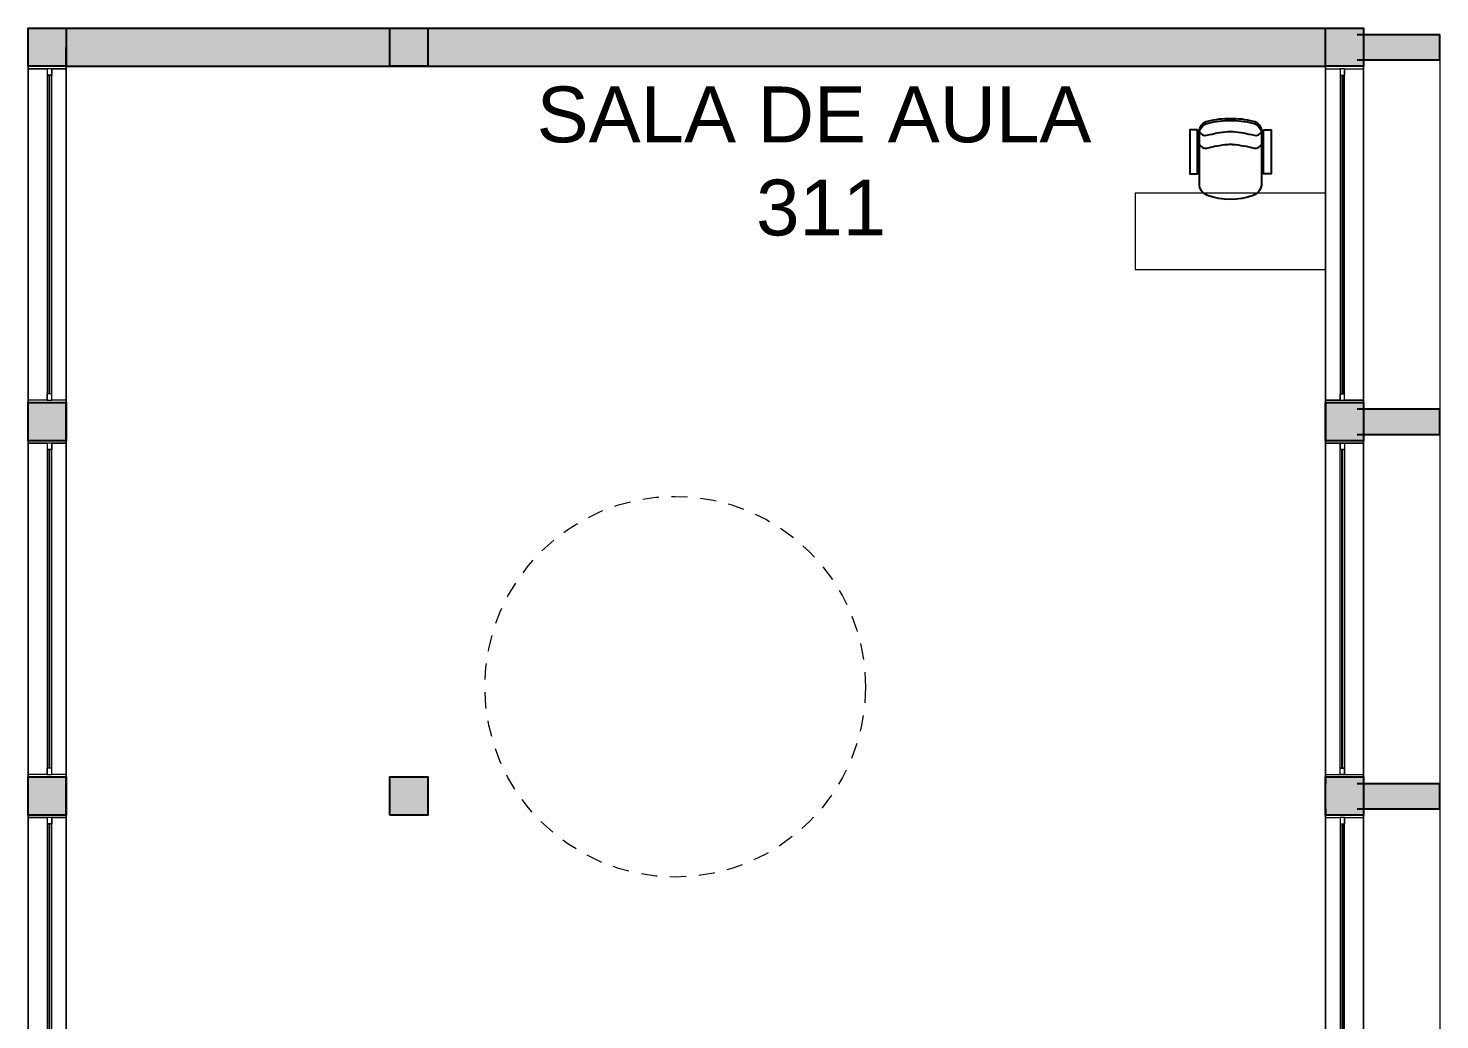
# Model space of a CAD drawing. Header units: metres. Extents: x 512 to 829, y -209 to 245.
# Drawn here: x 746.56 to 757.68, y -23.58 to -15.76 of the extents above; entities that cross this region are included whole.
import ezdxf

# ---------------------------------------------------------------- set-up
doc = ezdxf.new("R2010")
doc.units = ezdxf.units.M
doc.header["$LTSCALE"] = 0.508
doc.set_wipeout_variables(frame=1)
doc.header["$PDSIZE"] = -2
doc.linetypes.add('HIDDEN', pattern=[0.375, 0.25, -0.125])
for name, color, linetype, lineweight in [('AMB-NOVOS', 10, 'Continuous', 15), ('COVID-DISTANCIAMENTO', 253, 'HIDDEN', 5), ('None', 7, 'Continuous', 5), ('NãoImprimir', 7, 'Continuous', 5), ('Peitoris', 2, 'Continuous', 5), ('Telhado-Princ', 7, 'Continuous', 5)]:
    doc.layers.add(name, color=color, linetype=linetype, lineweight=lineweight)
doc.layers.add('ARQ-MOB', color=250, linetype='Continuous')
doc.layers.add('ARQ-MOB-CAD', color=250, linetype='Continuous')

# ---------------------------------------------------------------- blocks, each defined once
blk = doc.blocks.new('Grupo-2993')
at = {"color": 7, "linetype": 'Continuous', "lineweight": 5}
for points in [[(-1.325, 0.15), (-1.30595, 0.15), (-1.30595, -0.15), (-1.325, -0.15)], [(1.30595, 0.15), (1.325, 0.15), (1.325, -0.15), (1.30595, -0.15)]]:
    blk.add_wipeout(points, dxfattribs=at).dxf.layer = 'None'
at = {"layer": 'None', "color": 7, "linetype": 'Continuous', "lineweight": 5}
for points in [[(-1.325, 0.15), (-1.30595, 0.15), (-1.30595, -0.15), (-1.325, -0.15)], [(1.30595, 0.15), (1.325, 0.15), (1.325, -0.15), (1.30595, -0.15)]]:
    blk.add_lwpolyline(points, close=True, dxfattribs=at)
blk = doc.blocks.new('Grupo-2994')
at = {"layer": 'None', "color": 7}
blk.add_blockref('Grupo-2993', (0, 0), dxfattribs=at)
at = {"layer": 'None', "color": 7, "linetype": 'Continuous', "lineweight": 5}
for p, q in [((-1.325, 0.15), (-1.30595, 0.15)), ((-1.30595, 0.15), (-1.30595, -0.15)), ((1.325, 0.15), (1.30595, 0.15)), ((1.30595, 0.15), (1.30595, -0.15)), ((-1.325, -0.15), (-1.30595, -0.15)), ((1.325, -0.15), (1.30595, -0.15))]:
    blk.add_line(p, q, dxfattribs=at)
blk = doc.blocks.new('Grupo-2995')
at = {"layer": 'None', "color": 7, "linetype": 'Continuous', "lineweight": 5}
for p, q in [((-1.30595, 0.034925), (-1.30595, 0)), ((1.30595, 0.034925), (1.30595, 0))]:
    blk.add_line(p, q, dxfattribs=at)
blk = doc.blocks.new('Grupo-2996')
at = {"color": 7, "linetype": 'Continuous', "lineweight": 5}
for points in [[(-1.30595, 0.034925), (-1.25515, 0.034925), (-1.25515, 0), (-1.30595, 0)], [(1.25515, 0.034925), (1.30595, 0.034925), (1.30595, 0), (1.25515, 0)]]:
    blk.add_wipeout(points, dxfattribs=at).dxf.layer = 'None'
at = {"layer": 'None', "color": 7, "linetype": 'Continuous', "lineweight": 5}
for points in [[(-1.30595, 0.034925), (-1.25515, 0.034925), (-1.25515, 0), (-1.30595, 0)], [(1.25515, 0.034925), (1.30595, 0.034925), (1.30595, 0), (1.25515, 0)]]:
    blk.add_lwpolyline(points, close=True, dxfattribs=at)
blk = doc.blocks.new('Grupo-2997')
at = {"layer": 'None', "color": 7}
blk.add_blockref('Grupo-2995', (0, 0), dxfattribs=at)
at = {"color": 7, "linetype": 'Continuous', "lineweight": 5}
blk.add_wipeout([(-1.25515, 0.034925), (1.25515, 0.034925), (1.25515, 0), (-1.25515, 0)], dxfattribs=at).dxf.layer = 'None'
at = {"layer": 'None', "color": 7, "linetype": 'Continuous', "lineweight": 5}
blk.add_lwpolyline([(-1.25515, 0.034925), (1.25515, 0.034925), (1.25515, 0), (-1.25515, 0)], close=True, dxfattribs=at)
at = {"layer": 'None', "color": 7}
blk.add_blockref('Grupo-2996', (0, 0), dxfattribs=at)
at = {"layer": 'None', "color": 7, "linetype": 'Continuous', "lineweight": 5}
for p, q in [((-1.30595, 0.034925), (-1.25515, 0.034925)), ((-1.30595, 0), (-1.25515, 0)), ((-1.25515, 0.034925), (-1.25515, 0)), ((1.30595, 0.034925), (1.25515, 0.034925)), ((1.25515, 0.034925), (1.25515, 0)), ((1.30595, 0), (1.25515, 0))]:
    blk.add_line(p, q, dxfattribs=at)
blk = doc.blocks.new('Grupo-2998')
at = {"color": 7, "linetype": 'Continuous', "lineweight": 9}
blk.add_wipeout([(-1.255, 0.018), (1.255, 0.018), (1.255, 0.017), (-1.255, 0.017)], dxfattribs=at).dxf.layer = 'None'
blk = doc.blocks.new('Grupo-2999')
at = {"layer": 'None', "color": 7}
blk.add_blockref('Grupo-2998', (0, 0), dxfattribs=at)
at = {"layer": 'None', "color": 7, "linetype": 'Continuous', "lineweight": 25}
for p, q in [((-1.255, 0.018), (1.255, 0.018)), ((-1.255, 0.017), (1.255, 0.017))]:
    blk.add_line(p, q, dxfattribs=at)
blk = doc.blocks.new('Grupo-3000')
at = {"layer": 'None', "color": 7, "linetype": 'Continuous', "lineweight": 20}
for p, q in [((1.325, 0.15), (-1.325, 0.15)), ((1.325, -0.15), (-1.325, -0.15))]:
    blk.add_line(p, q, dxfattribs=at)
blk = doc.blocks.new('Window (2D)-260')
at = {"color": 7, "linetype": 'Continuous', "lineweight": 5}
blk.add_wipeout([(-1.325, 0.15), (1.325, 0.15), (1.325, -0.15), (-1.325, -0.15)], dxfattribs=at).dxf.layer = 'None'
at = {"layer": 'None', "color": 7}
blk.add_blockref('Grupo-2994', (0, 0), dxfattribs=at)
at = {"layer": 'None', "color": 7, "linetype": 'Continuous', "lineweight": 5}
for p, q in [((-1.325, 0.15), (1.325, 0.15)), ((-1.325, -0.15), (1.325, -0.15))]:
    blk.add_line(p, q, dxfattribs=at)
at = {"layer": 'NãoImprimir', "linetype": 'Continuous'}
for p in [(-1.325, 0), (1.325, 0)]:
    blk.add_point(p, dxfattribs=at)
at = {"layer": 'Peitoris'}
blk.add_blockref('Grupo-2997', (0, 0), dxfattribs=at)
blk.add_blockref('Grupo-2999', (0, 0), dxfattribs=at)
at = {"layer": 'Telhado-Princ'}
blk.add_blockref('Grupo-3000', (0, 0), dxfattribs=at)
blk = doc.blocks.new('Grupo-3001')
at = {"color": 7, "linetype": 'Continuous', "lineweight": 5}
for points in [[(-1.325, 0.15), (-1.30595, 0.15), (-1.30595, -0.15), (-1.325, -0.15)], [(1.30595, 0.15), (1.325, 0.15), (1.325, -0.15), (1.30595, -0.15)]]:
    blk.add_wipeout(points, dxfattribs=at).dxf.layer = 'None'
at = {"layer": 'None', "color": 7, "linetype": 'Continuous', "lineweight": 5}
for points in [[(-1.325, 0.15), (-1.30595, 0.15), (-1.30595, -0.15), (-1.325, -0.15)], [(1.30595, 0.15), (1.325, 0.15), (1.325, -0.15), (1.30595, -0.15)]]:
    blk.add_lwpolyline(points, close=True, dxfattribs=at)
blk = doc.blocks.new('Grupo-3002')
at = {"layer": 'None', "color": 7}
blk.add_blockref('Grupo-3001', (0, 0), dxfattribs=at)
at = {"layer": 'None', "color": 7, "linetype": 'Continuous', "lineweight": 5}
for p, q in [((-1.325, 0.15), (-1.30595, 0.15)), ((-1.30595, 0.15), (-1.30595, -0.15)), ((1.325, 0.15), (1.30595, 0.15)), ((1.30595, 0.15), (1.30595, -0.15)), ((-1.325, -0.15), (-1.30595, -0.15)), ((1.325, -0.15), (1.30595, -0.15))]:
    blk.add_line(p, q, dxfattribs=at)
blk = doc.blocks.new('Grupo-3003')
at = {"layer": 'None', "color": 7, "linetype": 'Continuous', "lineweight": 5}
for p, q in [((-1.30595, 0.034925), (-1.30595, 0)), ((1.30595, 0.034925), (1.30595, 0))]:
    blk.add_line(p, q, dxfattribs=at)
blk = doc.blocks.new('Grupo-3004')
at = {"color": 7, "linetype": 'Continuous', "lineweight": 5}
for points in [[(-1.30595, 0.034925), (-1.25515, 0.034925), (-1.25515, 0), (-1.30595, 0)], [(1.25515, 0.034925), (1.30595, 0.034925), (1.30595, 0), (1.25515, 0)]]:
    blk.add_wipeout(points, dxfattribs=at).dxf.layer = 'None'
at = {"layer": 'None', "color": 7, "linetype": 'Continuous', "lineweight": 5}
for points in [[(-1.30595, 0.034925), (-1.25515, 0.034925), (-1.25515, 0), (-1.30595, 0)], [(1.25515, 0.034925), (1.30595, 0.034925), (1.30595, 0), (1.25515, 0)]]:
    blk.add_lwpolyline(points, close=True, dxfattribs=at)
blk = doc.blocks.new('Grupo-3005')
at = {"layer": 'None', "color": 7}
blk.add_blockref('Grupo-3003', (0, 0), dxfattribs=at)
at = {"color": 7, "linetype": 'Continuous', "lineweight": 5}
blk.add_wipeout([(-1.25515, 0.034925), (1.25515, 0.034925), (1.25515, 0), (-1.25515, 0)], dxfattribs=at).dxf.layer = 'None'
at = {"layer": 'None', "color": 7, "linetype": 'Continuous', "lineweight": 5}
blk.add_lwpolyline([(-1.25515, 0.034925), (1.25515, 0.034925), (1.25515, 0), (-1.25515, 0)], close=True, dxfattribs=at)
at = {"layer": 'None', "color": 7}
blk.add_blockref('Grupo-3004', (0, 0), dxfattribs=at)
at = {"layer": 'None', "color": 7, "linetype": 'Continuous', "lineweight": 5}
for p, q in [((-1.30595, 0.034925), (-1.25515, 0.034925)), ((-1.30595, 0), (-1.25515, 0)), ((-1.25515, 0.034925), (-1.25515, 0)), ((1.30595, 0.034925), (1.25515, 0.034925)), ((1.25515, 0.034925), (1.25515, 0)), ((1.30595, 0), (1.25515, 0))]:
    blk.add_line(p, q, dxfattribs=at)
blk = doc.blocks.new('Grupo-3006')
at = {"color": 7, "linetype": 'Continuous', "lineweight": 9}
blk.add_wipeout([(-1.255, 0.018), (1.255, 0.018), (1.255, 0.017), (-1.255, 0.017)], dxfattribs=at).dxf.layer = 'None'
blk = doc.blocks.new('Grupo-3007')
at = {"layer": 'None', "color": 7}
blk.add_blockref('Grupo-3006', (0, 0), dxfattribs=at)
at = {"layer": 'None', "color": 7, "linetype": 'Continuous', "lineweight": 25}
for p, q in [((-1.255, 0.018), (1.255, 0.018)), ((-1.255, 0.017), (1.255, 0.017))]:
    blk.add_line(p, q, dxfattribs=at)
blk = doc.blocks.new('Grupo-3008')
at = {"layer": 'None', "color": 7, "linetype": 'Continuous', "lineweight": 20}
for p, q in [((1.325, 0.15), (-1.325, 0.15)), ((1.325, -0.15), (-1.325, -0.15))]:
    blk.add_line(p, q, dxfattribs=at)
blk = doc.blocks.new('Window (2D)-261')
at = {"color": 7, "linetype": 'Continuous', "lineweight": 5}
blk.add_wipeout([(-1.325, 0.15), (1.325, 0.15), (1.325, -0.15), (-1.325, -0.15)], dxfattribs=at).dxf.layer = 'None'
at = {"layer": 'None', "color": 7}
blk.add_blockref('Grupo-3002', (0, 0), dxfattribs=at)
at = {"layer": 'None', "color": 7, "linetype": 'Continuous', "lineweight": 5}
for p, q in [((-1.325, 0.15), (1.325, 0.15)), ((-1.325, -0.15), (1.325, -0.15))]:
    blk.add_line(p, q, dxfattribs=at)
at = {"layer": 'NãoImprimir', "linetype": 'Continuous'}
for p in [(-1.325, 0), (1.325, 0)]:
    blk.add_point(p, dxfattribs=at)
at = {"layer": 'Peitoris'}
blk.add_blockref('Grupo-3005', (0, 0), dxfattribs=at)
blk.add_blockref('Grupo-3007', (0, 0), dxfattribs=at)
at = {"layer": 'Telhado-Princ'}
blk.add_blockref('Grupo-3008', (0, 0), dxfattribs=at)
blk = doc.blocks.new('Grupo-3017')
at = {"color": 7, "linetype": 'Continuous', "lineweight": 5}
for points in [[(-1.325, 0.15), (-1.30595, 0.15), (-1.30595, -0.15), (-1.325, -0.15)], [(1.30595, 0.15), (1.325, 0.15), (1.325, -0.15), (1.30595, -0.15)]]:
    blk.add_wipeout(points, dxfattribs=at).dxf.layer = 'None'
at = {"layer": 'None', "color": 7, "linetype": 'Continuous', "lineweight": 5}
for points in [[(-1.325, 0.15), (-1.30595, 0.15), (-1.30595, -0.15), (-1.325, -0.15)], [(1.30595, 0.15), (1.325, 0.15), (1.325, -0.15), (1.30595, -0.15)]]:
    blk.add_lwpolyline(points, close=True, dxfattribs=at)
blk = doc.blocks.new('Grupo-3018')
at = {"layer": 'None', "color": 7}
blk.add_blockref('Grupo-3017', (0, 0), dxfattribs=at)
at = {"layer": 'None', "color": 7, "linetype": 'Continuous', "lineweight": 5}
for p, q in [((-1.325, 0.15), (-1.30595, 0.15)), ((-1.30595, 0.15), (-1.30595, -0.15)), ((1.325, 0.15), (1.30595, 0.15)), ((1.30595, 0.15), (1.30595, -0.15)), ((-1.325, -0.15), (-1.30595, -0.15)), ((1.325, -0.15), (1.30595, -0.15))]:
    blk.add_line(p, q, dxfattribs=at)
blk = doc.blocks.new('Grupo-3019')
at = {"layer": 'None', "color": 7, "linetype": 'Continuous', "lineweight": 5}
for p, q in [((-1.30595, 0.034925), (-1.30595, 0)), ((1.30595, 0.034925), (1.30595, 0))]:
    blk.add_line(p, q, dxfattribs=at)
blk = doc.blocks.new('Grupo-3020')
at = {"color": 7, "linetype": 'Continuous', "lineweight": 5}
for points in [[(-1.30595, 0.034925), (-1.25515, 0.034925), (-1.25515, 0), (-1.30595, 0)], [(1.25515, 0.034925), (1.30595, 0.034925), (1.30595, 0), (1.25515, 0)]]:
    blk.add_wipeout(points, dxfattribs=at).dxf.layer = 'None'
at = {"layer": 'None', "color": 7, "linetype": 'Continuous', "lineweight": 5}
for points in [[(-1.30595, 0.034925), (-1.25515, 0.034925), (-1.25515, 0), (-1.30595, 0)], [(1.25515, 0.034925), (1.30595, 0.034925), (1.30595, 0), (1.25515, 0)]]:
    blk.add_lwpolyline(points, close=True, dxfattribs=at)
blk = doc.blocks.new('Grupo-3021')
at = {"layer": 'None', "color": 7}
blk.add_blockref('Grupo-3019', (0, 0), dxfattribs=at)
at = {"color": 7, "linetype": 'Continuous', "lineweight": 5}
blk.add_wipeout([(-1.25515, 0.034925), (1.25515, 0.034925), (1.25515, 0), (-1.25515, 0)], dxfattribs=at).dxf.layer = 'None'
at = {"layer": 'None', "color": 7, "linetype": 'Continuous', "lineweight": 5}
blk.add_lwpolyline([(-1.25515, 0.034925), (1.25515, 0.034925), (1.25515, 0), (-1.25515, 0)], close=True, dxfattribs=at)
at = {"layer": 'None', "color": 7}
blk.add_blockref('Grupo-3020', (0, 0), dxfattribs=at)
at = {"layer": 'None', "color": 7, "linetype": 'Continuous', "lineweight": 5}
for p, q in [((-1.30595, 0.034925), (-1.25515, 0.034925)), ((-1.30595, 0), (-1.25515, 0)), ((-1.25515, 0.034925), (-1.25515, 0)), ((1.30595, 0.034925), (1.25515, 0.034925)), ((1.25515, 0.034925), (1.25515, 0)), ((1.30595, 0), (1.25515, 0))]:
    blk.add_line(p, q, dxfattribs=at)
blk = doc.blocks.new('Grupo-3022')
at = {"color": 7, "linetype": 'Continuous', "lineweight": 9}
blk.add_wipeout([(-1.255, 0.018), (1.255, 0.018), (1.255, 0.017), (-1.255, 0.017)], dxfattribs=at).dxf.layer = 'None'
blk = doc.blocks.new('Grupo-3023')
at = {"layer": 'None', "color": 7}
blk.add_blockref('Grupo-3022', (0, 0), dxfattribs=at)
at = {"layer": 'None', "color": 7, "linetype": 'Continuous', "lineweight": 25}
for p, q in [((-1.255, 0.018), (1.255, 0.018)), ((-1.255, 0.017), (1.255, 0.017))]:
    blk.add_line(p, q, dxfattribs=at)
blk = doc.blocks.new('Grupo-3024')
at = {"layer": 'None', "color": 7, "linetype": 'Continuous', "lineweight": 20}
for p, q in [((1.325, 0.15), (-1.325, 0.15)), ((1.325, -0.15), (-1.325, -0.15))]:
    blk.add_line(p, q, dxfattribs=at)
blk = doc.blocks.new('Window (2D)-263')
at = {"color": 7, "linetype": 'Continuous', "lineweight": 5}
blk.add_wipeout([(-1.325, 0.15), (1.325, 0.15), (1.325, -0.15), (-1.325, -0.15)], dxfattribs=at).dxf.layer = 'None'
at = {"layer": 'None', "color": 7}
blk.add_blockref('Grupo-3018', (0, 0), dxfattribs=at)
at = {"layer": 'None', "color": 7, "linetype": 'Continuous', "lineweight": 5}
for p, q in [((-1.325, 0.15), (1.325, 0.15)), ((-1.325, -0.15), (1.325, -0.15))]:
    blk.add_line(p, q, dxfattribs=at)
at = {"layer": 'NãoImprimir', "linetype": 'Continuous'}
for p in [(-1.325, 0), (1.325, 0)]:
    blk.add_point(p, dxfattribs=at)
at = {"layer": 'Peitoris'}
blk.add_blockref('Grupo-3021', (0, 0), dxfattribs=at)
blk.add_blockref('Grupo-3023', (0, 0), dxfattribs=at)
at = {"layer": 'Telhado-Princ'}
blk.add_blockref('Grupo-3024', (0, 0), dxfattribs=at)
blk = doc.blocks.new('Grupo-3033')
at = {"color": 7, "linetype": 'Continuous', "lineweight": 5}
for points in [[(-1.325, 0.15), (-1.30595, 0.15), (-1.30595, -0.15), (-1.325, -0.15)], [(1.30595, 0.15), (1.325, 0.15), (1.325, -0.15), (1.30595, -0.15)]]:
    blk.add_wipeout(points, dxfattribs=at).dxf.layer = 'None'
at = {"layer": 'None', "color": 7, "linetype": 'Continuous', "lineweight": 5}
for points in [[(-1.325, 0.15), (-1.30595, 0.15), (-1.30595, -0.15), (-1.325, -0.15)], [(1.30595, 0.15), (1.325, 0.15), (1.325, -0.15), (1.30595, -0.15)]]:
    blk.add_lwpolyline(points, close=True, dxfattribs=at)
blk = doc.blocks.new('Grupo-3034')
at = {"layer": 'None', "color": 7}
blk.add_blockref('Grupo-3033', (0, 0), dxfattribs=at)
at = {"layer": 'None', "color": 7, "linetype": 'Continuous', "lineweight": 5}
for p, q in [((-1.325, 0.15), (-1.30595, 0.15)), ((-1.30595, 0.15), (-1.30595, -0.15)), ((1.325, 0.15), (1.30595, 0.15)), ((1.30595, 0.15), (1.30595, -0.15)), ((-1.325, -0.15), (-1.30595, -0.15)), ((1.325, -0.15), (1.30595, -0.15))]:
    blk.add_line(p, q, dxfattribs=at)
blk = doc.blocks.new('Grupo-3035')
at = {"layer": 'None', "color": 7, "linetype": 'Continuous', "lineweight": 5}
for p, q in [((-1.30595, 0.034925), (-1.30595, 0)), ((1.30595, 0.034925), (1.30595, 0))]:
    blk.add_line(p, q, dxfattribs=at)
blk = doc.blocks.new('Grupo-3036')
at = {"color": 7, "linetype": 'Continuous', "lineweight": 5}
for points in [[(-1.30595, 0.034925), (-1.25515, 0.034925), (-1.25515, 0), (-1.30595, 0)], [(1.25515, 0.034925), (1.30595, 0.034925), (1.30595, 0), (1.25515, 0)]]:
    blk.add_wipeout(points, dxfattribs=at).dxf.layer = 'None'
at = {"layer": 'None', "color": 7, "linetype": 'Continuous', "lineweight": 5}
for points in [[(-1.30595, 0.034925), (-1.25515, 0.034925), (-1.25515, 0), (-1.30595, 0)], [(1.25515, 0.034925), (1.30595, 0.034925), (1.30595, 0), (1.25515, 0)]]:
    blk.add_lwpolyline(points, close=True, dxfattribs=at)
blk = doc.blocks.new('Grupo-3037')
at = {"layer": 'None', "color": 7}
blk.add_blockref('Grupo-3035', (0, 0), dxfattribs=at)
at = {"color": 7, "linetype": 'Continuous', "lineweight": 5}
blk.add_wipeout([(-1.25515, 0.034925), (1.25515, 0.034925), (1.25515, 0), (-1.25515, 0)], dxfattribs=at).dxf.layer = 'None'
at = {"layer": 'None', "color": 7, "linetype": 'Continuous', "lineweight": 5}
blk.add_lwpolyline([(-1.25515, 0.034925), (1.25515, 0.034925), (1.25515, 0), (-1.25515, 0)], close=True, dxfattribs=at)
at = {"layer": 'None', "color": 7}
blk.add_blockref('Grupo-3036', (0, 0), dxfattribs=at)
at = {"layer": 'None', "color": 7, "linetype": 'Continuous', "lineweight": 5}
for p, q in [((-1.30595, 0.034925), (-1.25515, 0.034925)), ((-1.30595, 0), (-1.25515, 0)), ((-1.25515, 0.034925), (-1.25515, 0)), ((1.30595, 0.034925), (1.25515, 0.034925)), ((1.25515, 0.034925), (1.25515, 0)), ((1.30595, 0), (1.25515, 0))]:
    blk.add_line(p, q, dxfattribs=at)
blk = doc.blocks.new('Grupo-3038')
at = {"color": 7, "linetype": 'Continuous', "lineweight": 9}
blk.add_wipeout([(-1.255, 0.018), (1.255, 0.018), (1.255, 0.017), (-1.255, 0.017)], dxfattribs=at).dxf.layer = 'None'
blk = doc.blocks.new('Grupo-3039')
at = {"layer": 'None', "color": 7}
blk.add_blockref('Grupo-3038', (0, 0), dxfattribs=at)
at = {"layer": 'None', "color": 7, "linetype": 'Continuous', "lineweight": 25}
for p, q in [((-1.255, 0.018), (1.255, 0.018)), ((-1.255, 0.017), (1.255, 0.017))]:
    blk.add_line(p, q, dxfattribs=at)
blk = doc.blocks.new('Grupo-3040')
at = {"layer": 'None', "color": 7, "linetype": 'Continuous', "lineweight": 20}
for p, q in [((1.325, 0.15), (-1.325, 0.15)), ((1.325, -0.15), (-1.325, -0.15))]:
    blk.add_line(p, q, dxfattribs=at)
blk = doc.blocks.new('Window (2D)-264')
at = {"color": 7, "linetype": 'Continuous', "lineweight": 5}
blk.add_wipeout([(-1.325, 0.15), (1.325, 0.15), (1.325, -0.15), (-1.325, -0.15)], dxfattribs=at).dxf.layer = 'None'
at = {"layer": 'None', "color": 7}
blk.add_blockref('Grupo-3034', (0, 0), dxfattribs=at)
at = {"layer": 'None', "color": 7, "linetype": 'Continuous', "lineweight": 5}
for p, q in [((-1.325, 0.15), (1.325, 0.15)), ((-1.325, -0.15), (1.325, -0.15))]:
    blk.add_line(p, q, dxfattribs=at)
at = {"layer": 'NãoImprimir', "linetype": 'Continuous'}
for p in [(-1.325, 0), (1.325, 0)]:
    blk.add_point(p, dxfattribs=at)
at = {"layer": 'Peitoris'}
blk.add_blockref('Grupo-3037', (0, 0), dxfattribs=at)
blk.add_blockref('Grupo-3039', (0, 0), dxfattribs=at)
at = {"layer": 'Telhado-Princ'}
blk.add_blockref('Grupo-3040', (0, 0), dxfattribs=at)
blk = doc.blocks.new('Grupo-3041')
at = {"color": 7, "linetype": 'Continuous', "lineweight": 5}
for points in [[(-1.325, 0.15), (-1.30595, 0.15), (-1.30595, -0.15), (-1.325, -0.15)], [(1.30595, 0.15), (1.325, 0.15), (1.325, -0.15), (1.30595, -0.15)]]:
    blk.add_wipeout(points, dxfattribs=at).dxf.layer = 'None'
at = {"layer": 'None', "color": 7, "linetype": 'Continuous', "lineweight": 5}
for points in [[(-1.325, 0.15), (-1.30595, 0.15), (-1.30595, -0.15), (-1.325, -0.15)], [(1.30595, 0.15), (1.325, 0.15), (1.325, -0.15), (1.30595, -0.15)]]:
    blk.add_lwpolyline(points, close=True, dxfattribs=at)
blk = doc.blocks.new('Grupo-3042')
at = {"layer": 'None', "color": 7}
blk.add_blockref('Grupo-3041', (0, 0), dxfattribs=at)
at = {"layer": 'None', "color": 7, "linetype": 'Continuous', "lineweight": 5}
for p, q in [((-1.325, 0.15), (-1.30595, 0.15)), ((-1.30595, 0.15), (-1.30595, -0.15)), ((1.325, 0.15), (1.30595, 0.15)), ((1.30595, 0.15), (1.30595, -0.15)), ((-1.325, -0.15), (-1.30595, -0.15)), ((1.325, -0.15), (1.30595, -0.15))]:
    blk.add_line(p, q, dxfattribs=at)
blk = doc.blocks.new('Grupo-3043')
at = {"layer": 'None', "color": 7, "linetype": 'Continuous', "lineweight": 5}
for p, q in [((-1.30595, 0.034925), (-1.30595, 0)), ((1.30595, 0.034925), (1.30595, 0))]:
    blk.add_line(p, q, dxfattribs=at)
blk = doc.blocks.new('Grupo-3044')
at = {"color": 7, "linetype": 'Continuous', "lineweight": 5}
for points in [[(-1.30595, 0.034925), (-1.25515, 0.034925), (-1.25515, 0), (-1.30595, 0)], [(1.25515, 0.034925), (1.30595, 0.034925), (1.30595, 0), (1.25515, 0)]]:
    blk.add_wipeout(points, dxfattribs=at).dxf.layer = 'None'
at = {"layer": 'None', "color": 7, "linetype": 'Continuous', "lineweight": 5}
for points in [[(-1.30595, 0.034925), (-1.25515, 0.034925), (-1.25515, 0), (-1.30595, 0)], [(1.25515, 0.034925), (1.30595, 0.034925), (1.30595, 0), (1.25515, 0)]]:
    blk.add_lwpolyline(points, close=True, dxfattribs=at)
blk = doc.blocks.new('Grupo-3045')
at = {"layer": 'None', "color": 7}
blk.add_blockref('Grupo-3043', (0, 0), dxfattribs=at)
at = {"color": 7, "linetype": 'Continuous', "lineweight": 5}
blk.add_wipeout([(-1.25515, 0.034925), (1.25515, 0.034925), (1.25515, 0), (-1.25515, 0)], dxfattribs=at).dxf.layer = 'None'
at = {"layer": 'None', "color": 7, "linetype": 'Continuous', "lineweight": 5}
blk.add_lwpolyline([(-1.25515, 0.034925), (1.25515, 0.034925), (1.25515, 0), (-1.25515, 0)], close=True, dxfattribs=at)
at = {"layer": 'None', "color": 7}
blk.add_blockref('Grupo-3044', (0, 0), dxfattribs=at)
at = {"layer": 'None', "color": 7, "linetype": 'Continuous', "lineweight": 5}
for p, q in [((-1.30595, 0.034925), (-1.25515, 0.034925)), ((-1.30595, 0), (-1.25515, 0)), ((-1.25515, 0.034925), (-1.25515, 0)), ((1.30595, 0.034925), (1.25515, 0.034925)), ((1.25515, 0.034925), (1.25515, 0)), ((1.30595, 0), (1.25515, 0))]:
    blk.add_line(p, q, dxfattribs=at)
blk = doc.blocks.new('Grupo-3046')
at = {"color": 7, "linetype": 'Continuous', "lineweight": 9}
blk.add_wipeout([(-1.255, 0.018), (1.255, 0.018), (1.255, 0.017), (-1.255, 0.017)], dxfattribs=at).dxf.layer = 'None'
blk = doc.blocks.new('Grupo-3047')
at = {"layer": 'None', "color": 7}
blk.add_blockref('Grupo-3046', (0, 0), dxfattribs=at)
at = {"layer": 'None', "color": 7, "linetype": 'Continuous', "lineweight": 25}
for p, q in [((-1.255, 0.018), (1.255, 0.018)), ((-1.255, 0.017), (1.255, 0.017))]:
    blk.add_line(p, q, dxfattribs=at)
blk = doc.blocks.new('Grupo-3048')
at = {"layer": 'None', "color": 7, "linetype": 'Continuous', "lineweight": 20}
for p, q in [((1.325, 0.15), (-1.325, 0.15)), ((1.325, -0.15), (-1.325, -0.15))]:
    blk.add_line(p, q, dxfattribs=at)
blk = doc.blocks.new('Window (2D)-265')
at = {"color": 7, "linetype": 'Continuous', "lineweight": 5}
blk.add_wipeout([(-1.325, 0.15), (1.325, 0.15), (1.325, -0.15), (-1.325, -0.15)], dxfattribs=at).dxf.layer = 'None'
at = {"layer": 'None', "color": 7}
blk.add_blockref('Grupo-3042', (0, 0), dxfattribs=at)
at = {"layer": 'None', "color": 7, "linetype": 'Continuous', "lineweight": 5}
for p, q in [((-1.325, 0.15), (1.325, 0.15)), ((-1.325, -0.15), (1.325, -0.15))]:
    blk.add_line(p, q, dxfattribs=at)
at = {"layer": 'NãoImprimir', "linetype": 'Continuous'}
for p in [(-1.325, 0), (1.325, 0)]:
    blk.add_point(p, dxfattribs=at)
at = {"layer": 'Peitoris'}
blk.add_blockref('Grupo-3045', (0, 0), dxfattribs=at)
blk.add_blockref('Grupo-3047', (0, 0), dxfattribs=at)
at = {"layer": 'Telhado-Princ'}
blk.add_blockref('Grupo-3048', (0, 0), dxfattribs=at)
blk = doc.blocks.new('Grupo-3089')
at = {"color": 7, "linetype": 'Continuous', "lineweight": 5}
for points in [[(-1.325, 0.15), (-1.30595, 0.15), (-1.30595, -0.15), (-1.325, -0.15)], [(1.30595, 0.15), (1.325, 0.15), (1.325, -0.15), (1.30595, -0.15)]]:
    blk.add_wipeout(points, dxfattribs=at).dxf.layer = 'None'
at = {"layer": 'None', "color": 7, "linetype": 'Continuous', "lineweight": 5}
for points in [[(-1.325, 0.15), (-1.30595, 0.15), (-1.30595, -0.15), (-1.325, -0.15)], [(1.30595, 0.15), (1.325, 0.15), (1.325, -0.15), (1.30595, -0.15)]]:
    blk.add_lwpolyline(points, close=True, dxfattribs=at)
blk = doc.blocks.new('Grupo-3090')
at = {"layer": 'None', "color": 7}
blk.add_blockref('Grupo-3089', (0, 0), dxfattribs=at)
at = {"layer": 'None', "color": 7, "linetype": 'Continuous', "lineweight": 5}
for p, q in [((-1.325, 0.15), (-1.30595, 0.15)), ((-1.30595, 0.15), (-1.30595, -0.15)), ((1.325, 0.15), (1.30595, 0.15)), ((1.30595, 0.15), (1.30595, -0.15)), ((-1.325, -0.15), (-1.30595, -0.15)), ((1.325, -0.15), (1.30595, -0.15))]:
    blk.add_line(p, q, dxfattribs=at)
blk = doc.blocks.new('Grupo-3091')
at = {"layer": 'None', "color": 7, "linetype": 'Continuous', "lineweight": 5}
for p, q in [((-1.30595, 0.034925), (-1.30595, 0)), ((1.30595, 0.034925), (1.30595, 0))]:
    blk.add_line(p, q, dxfattribs=at)
blk = doc.blocks.new('Grupo-3092')
at = {"color": 7, "linetype": 'Continuous', "lineweight": 5}
for points in [[(-1.30595, 0.034925), (-1.25515, 0.034925), (-1.25515, 0), (-1.30595, 0)], [(1.25515, 0.034925), (1.30595, 0.034925), (1.30595, 0), (1.25515, 0)]]:
    blk.add_wipeout(points, dxfattribs=at).dxf.layer = 'None'
at = {"layer": 'None', "color": 7, "linetype": 'Continuous', "lineweight": 5}
for points in [[(-1.30595, 0.034925), (-1.25515, 0.034925), (-1.25515, 0), (-1.30595, 0)], [(1.25515, 0.034925), (1.30595, 0.034925), (1.30595, 0), (1.25515, 0)]]:
    blk.add_lwpolyline(points, close=True, dxfattribs=at)
blk = doc.blocks.new('Grupo-3093')
at = {"layer": 'None', "color": 7}
blk.add_blockref('Grupo-3091', (0, 0), dxfattribs=at)
at = {"color": 7, "linetype": 'Continuous', "lineweight": 5}
blk.add_wipeout([(-1.25515, 0.034925), (1.25515, 0.034925), (1.25515, 0), (-1.25515, 0)], dxfattribs=at).dxf.layer = 'None'
at = {"layer": 'None', "color": 7, "linetype": 'Continuous', "lineweight": 5}
blk.add_lwpolyline([(-1.25515, 0.034925), (1.25515, 0.034925), (1.25515, 0), (-1.25515, 0)], close=True, dxfattribs=at)
at = {"layer": 'None', "color": 7}
blk.add_blockref('Grupo-3092', (0, 0), dxfattribs=at)
at = {"layer": 'None', "color": 7, "linetype": 'Continuous', "lineweight": 5}
for p, q in [((-1.30595, 0.034925), (-1.25515, 0.034925)), ((-1.30595, 0), (-1.25515, 0)), ((-1.25515, 0.034925), (-1.25515, 0)), ((1.30595, 0.034925), (1.25515, 0.034925)), ((1.25515, 0.034925), (1.25515, 0)), ((1.30595, 0), (1.25515, 0))]:
    blk.add_line(p, q, dxfattribs=at)
blk = doc.blocks.new('Grupo-3094')
at = {"color": 7, "linetype": 'Continuous', "lineweight": 9}
blk.add_wipeout([(-1.255, 0.018), (1.255, 0.018), (1.255, 0.017), (-1.255, 0.017)], dxfattribs=at).dxf.layer = 'None'
blk = doc.blocks.new('Grupo-3095')
at = {"layer": 'None', "color": 7}
blk.add_blockref('Grupo-3094', (0, 0), dxfattribs=at)
at = {"layer": 'None', "color": 7, "linetype": 'Continuous', "lineweight": 25}
for p, q in [((-1.255, 0.018), (1.255, 0.018)), ((-1.255, 0.017), (1.255, 0.017))]:
    blk.add_line(p, q, dxfattribs=at)
blk = doc.blocks.new('Grupo-3096')
at = {"layer": 'None', "color": 7, "linetype": 'Continuous', "lineweight": 20}
for p, q in [((1.325, 0.15), (-1.325, 0.15)), ((1.325, -0.15), (-1.325, -0.15))]:
    blk.add_line(p, q, dxfattribs=at)
blk = doc.blocks.new('Window (2D)-271')
at = {"color": 7, "linetype": 'Continuous', "lineweight": 5}
blk.add_wipeout([(-1.325, 0.15), (1.325, 0.15), (1.325, -0.15), (-1.325, -0.15)], dxfattribs=at).dxf.layer = 'None'
at = {"layer": 'None', "color": 7}
blk.add_blockref('Grupo-3090', (0, 0), dxfattribs=at)
at = {"layer": 'None', "color": 7, "linetype": 'Continuous', "lineweight": 5}
for p, q in [((-1.325, 0.15), (1.325, 0.15)), ((-1.325, -0.15), (1.325, -0.15))]:
    blk.add_line(p, q, dxfattribs=at)
at = {"layer": 'NãoImprimir', "linetype": 'Continuous'}
for p in [(-1.325, 0), (1.325, 0)]:
    blk.add_point(p, dxfattribs=at)
at = {"layer": 'Peitoris'}
blk.add_blockref('Grupo-3093', (0, 0), dxfattribs=at)
blk.add_blockref('Grupo-3095', (0, 0), dxfattribs=at)
at = {"layer": 'Telhado-Princ'}
blk.add_blockref('Grupo-3096', (0, 0), dxfattribs=at)
blk = doc.blocks.new('Grupo-3157')
at = {"layer": 'None', "linetype": 'Continuous', "lineweight": 0}
for points in [[(30.475, 82.572), (30.475, 82.872), (30.775, 82.872), (30.775, 82.572)], [(33.325, 82.572), (33.325, 82.872), (33.625, 82.872), (33.625, 82.572)], [(40.7, 82.572), (40.7, 82.872), (41, 82.872), (41, 82.572)]]:
    blk.add_hatch(color=255, dxfattribs=at).paths.add_polyline_path(points)
at = {"layer": 'None', "color": 7, "linetype": 'Continuous', "lineweight": 25}
for points in [[(30.475, 82.572), (30.475, 82.872), (30.775, 82.872), (30.775, 82.572)], [(33.325, 82.572), (33.325, 82.872), (33.625, 82.872), (33.625, 82.572)], [(40.7, 82.572), (40.7, 82.872), (41, 82.872), (41, 82.572)]]:
    blk.add_lwpolyline(points, close=True, dxfattribs=at)
blk = doc.blocks.new('Grupo-3158')
at = {"layer": 'None', "linetype": 'Continuous', "lineweight": 0}
for points in [[(30.475, 76.672), (30.475, 76.972), (30.775, 76.972), (30.775, 76.672)], [(33.325, 76.672), (33.325, 76.972), (33.625, 76.972), (33.625, 76.672)], [(40.7, 76.672), (40.7, 76.972), (41, 76.972), (41, 76.672)]]:
    blk.add_hatch(color=255, dxfattribs=at).paths.add_polyline_path(points)
at = {"layer": 'None', "color": 7, "linetype": 'Continuous', "lineweight": 25}
for points in [[(30.475, 76.672), (30.475, 76.972), (30.775, 76.972), (30.775, 76.672)], [(33.325, 76.672), (33.325, 76.972), (33.625, 76.972), (33.625, 76.672)], [(40.7, 76.672), (40.7, 76.972), (41, 76.972), (41, 76.672)]]:
    blk.add_lwpolyline(points, close=True, dxfattribs=at)
blk = doc.blocks.new('Grupo-3164')
at = {"layer": 'None', "linetype": 'Continuous', "lineweight": 0}
for points in [[(30.475, 79.622), (30.475, 79.922), (30.775, 79.922), (30.775, 79.622)], [(40.7, 79.622), (40.7, 79.922), (41, 79.922), (41, 79.622)]]:
    blk.add_hatch(color=255, dxfattribs=at).paths.add_polyline_path(points)
at = {"layer": 'None', "color": 7, "linetype": 'Continuous', "lineweight": 25}
for points in [[(30.475, 79.622), (30.475, 79.922), (30.775, 79.922), (30.775, 79.622)], [(40.7, 79.622), (40.7, 79.922), (41, 79.922), (41, 79.622)]]:
    blk.add_lwpolyline(points, close=True, dxfattribs=at)
blk = doc.blocks.new('35S66S7401')
at = {"layer": 'ARQ-MOB-CAD'}
blk.add_lwpolyline([(-0.18, 0.083, 0.181476), (0.18, 0.083, 0.312558), (0.245, 0.176), (0.245, 0.584, 0.34754), (0.178, 0.669, 0.059745), (0, 0.69, 0.059745), (-0.178, 0.669, 0.34754), (-0.245, 0.584), (-0.245, 0.176, 0.312558)], format="xyb", close=True, dxfattribs=at)
for points in [[(0.245, 0.584, 0.272556), (0.174, 0.653, 0.059776), (0, 0.674, 0.059776), (-0.174, 0.653, 0.272556), (-0.245, 0.584, 0.278118)], [(0.245, 0.584, -0.342833), (0.186, 0.557, 0.037263), (0.02, 0.586, 0.049093), (-0.02, 0.586, 0.037263), (-0.186, 0.557, -0.342833), (-0.245, 0.584)], [(0.245, 0.484, -0.342833), (0.186, 0.456, 0.037263), (0.02, 0.485, 0.049093), (-0.02, 0.485, 0.037263), (-0.186, 0.456, -0.342833), (-0.245, 0.484)]]:
    blk.add_lwpolyline(points, format="xyb", dxfattribs=at)
for points in [[(-0.26, 0.599), (-0.32, 0.599), (-0.32, 0.254), (-0.26, 0.254)], [(0.26, 0.599), (0.32, 0.599), (0.32, 0.254), (0.26, 0.254)]]:
    blk.add_lwpolyline(points, close=True, dxfattribs=at)

msp = doc.modelspace()

# ---------------------------------------------------------------- linework, layer by layer
at = {"layer": 'COVID-DISTANCIAMENTO'}
msp.add_circle((751.6576, -20.9534), 1.5, dxfattribs=at)
at = {"layer": 'None', "color": 7, "linetype": 'Continuous', "lineweight": 25}
for p, q in [((746.5835, -15.7649), (757.0835, -15.7649)), ((757.0835, -15.7649), (757.0835, -16.0649)), ((757.0335, -15.8149), (757.6835, -15.8149)), ((757.6835, -16.0149), (757.6835, -15.8149)), ((746.5585, -16.0649), (746.5585, -15.9149)), ((746.8585, -16.0649), (746.8585, -15.9149)), ((757.0335, -16.0149), (757.6835, -16.0149)), ((746.8335, -16.0649), (756.7835, -16.0649)), ((746.5585, -19.0149), (746.5585, -18.7149)), ((746.8585, -19.0149), (746.8585, -18.7149)), ((756.7835, -18.7149), (756.7835, -19.0149)), ((757.0335, -18.7649), (757.6835, -18.7649)), ((757.0835, -18.7149), (757.0835, -19.0149)), ((757.6835, -18.9649), (757.6835, -18.7649)), ((757.0335, -18.9649), (757.6835, -18.9649)), ((746.5585, -21.9649), (746.5585, -21.6649)), ((746.8585, -21.9649), (746.8585, -21.6649)), ((756.7835, -21.6649), (756.7835, -21.7149)), ((757.0835, -21.6649), (757.0835, -21.9649)), ((757.0335, -21.7149), (757.6835, -21.7149)), ((757.6835, -21.9149), (757.6835, -21.7149)), ((756.7835, -21.9149), (756.7835, -21.9649)), ((757.0335, -21.9149), (757.6835, -21.9149))]:
    msp.add_line(p, q, dxfattribs=at)
at = {"layer": 'None', "color": 7, "linetype": 'Continuous', "lineweight": 5}
for p, q in [((757.6835, -16.0149), (757.6835, -21.7149)), ((757.6835, -21.9149), (757.6835, -24.6649))]:
    msp.add_line(p, q, dxfattribs=at)
at = {"layer": 'None', "color": 250, "linetype": 'Continuous'}
for points in [[(746.8335, -16.0649), (746.5835, -15.7649), (756.7835, -16.0649), (757.0835, -15.7649)], [(757.0335, -16.0149), (757.0335, -15.8149), (757.6835, -16.0149), (757.6835, -15.8149)], [(757.0335, -18.9649), (757.0335, -18.7649), (757.6835, -18.9649), (757.6835, -18.7649)], [(757.0335, -21.9149), (757.0335, -21.7149), (757.6835, -21.9149), (757.6835, -21.7149)]]:
    msp.add_solid(points, dxfattribs=at)
at = {"layer": 'None', "color": 254, "linetype": 'Continuous'}
for points in [[(756.7835, -16.0649), (757.0835, -15.7649), (756.7835, -16.0649), (757.0835, -16.0649)], [(746.8585, -16.0649), (746.5585, -16.0649), (746.8585, -15.9149), (746.5585, -15.9149)], [(746.8585, -19.0149), (746.5585, -19.0149), (746.8585, -18.7149), (746.5585, -18.7149)], [(756.7835, -18.7149), (757.0835, -18.7149), (756.7835, -19.0149), (757.0835, -19.0149)], [(746.8585, -21.9649), (746.5585, -21.9649), (746.8585, -21.6649), (746.5585, -21.6649)], [(756.7835, -21.6649), (757.0835, -21.6649), (756.7835, -21.9649), (757.0835, -21.9649)]]:
    msp.add_solid(points, dxfattribs=at)

# ---------------------------------------------------------------- block references
at = {"layer": 'None', "linetype": 'Continuous', "lineweight": 0, "xscale": -1}
msp.add_blockref('35S66S7401', (756.0335, -17.1649), dxfattribs=at)

# ---------------------------------------------------------------- texts
at = {"layer": 'AMB-NOVOS', "linetype": 'Continuous', "lineweight": 0, "insert": (750.2884, -16.224), "char_height": 0.44, "attachment_point": 1}
msp.add_mtext_dynamic_manual_height_columns('\\pi0.2773;{\\fArial|b0|i0|c0|p34;SALA DE AULA\\P\\pi2.00698;311}', width=4.900871, gutter_width=1, heights=[0], dxfattribs=at)

# ---------------------------------------------------------------- next in the draw order: block references
at = {"layer": 'None', "color": 7, "xscale": -1}
for name, p, rotation in [('Window (2D)-263', (746.7085, -17.3899), 270), ('Window (2D)-271', (756.9335, -17.3899), 90), ('Window (2D)-261', (746.7085, -20.3399), 270), ('Window (2D)-260', (746.7085, -23.2899), 270), ('Window (2D)-265', (756.9335, -23.2899), 90)]:
    msp.add_blockref(name, p, dxfattribs=dict(at, rotation=rotation))
at = {"layer": 'None', "color": 7, "rotation": 90}
msp.add_blockref('Window (2D)-264', (756.9335, -20.3399), dxfattribs=at)

# ---------------------------------------------------------------- next in the draw order: linework, layer by layer
at = {"layer": 'ARQ-MOB', "linetype": 'Continuous', "lineweight": 0}
msp.add_lwpolyline([(755.2835, -17.6649), (756.7835, -17.6649), (756.7835, -17.0649), (755.2835, -17.0649)], close=True, dxfattribs=at)

# ---------------------------------------------------------------- next in the draw order: block references
at = {"layer": 'None', "color": 7}
for name in ['Grupo-3157', 'Grupo-3164', 'Grupo-3158']:
    msp.add_blockref(name, (716.0835, -98.6368), dxfattribs=at)

doc.saveas('drawing.dxf')
